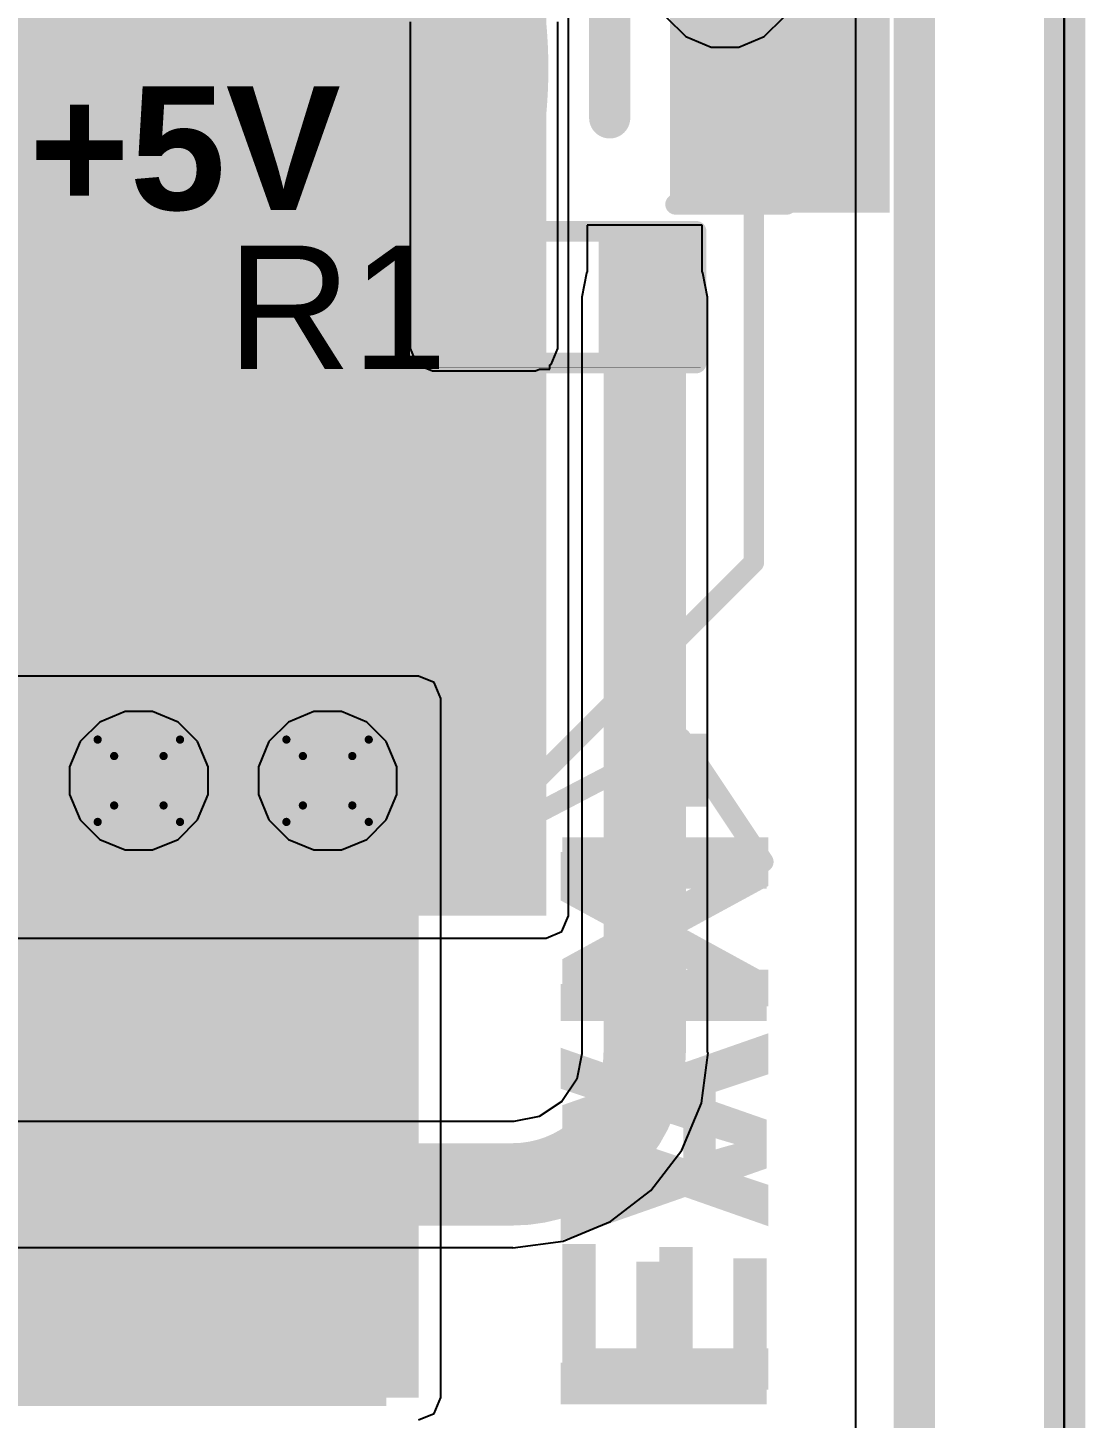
# Model space of a CAD drawing. Header units: inches. Extents: x -11 to 5433, y -4 to 5447.
# Drawn here: x 61.1 to 67.63, y 6.38 to 14.96 of the extents above; entities that cross this region are included whole.
import ezdxf

# ---------------------------------------------------------------- set-up
doc = ezdxf.new("R2010")
doc.units = ezdxf.units.IN
for name, color, linetype in [('Board_outline', 216, 'Continuous'), ('Bottom Layer', 5, 'Continuous'), ('Bottom Overlay', 54, 'Continuous'), ('Bottom Paste', 16, 'Continuous'), ('Bottom Solder', 6, 'Continuous'), ('Drill Drawing', 1, 'Continuous'), ('Ground', 16, 'Continuous'), ('Mechanical 4', 56, 'Continuous'), ('Power', 76, 'Continuous'), ('Top Layer', 1, 'Continuous'), ('Top Overlay', 2, 'Continuous'), ('Top Paste', 8, 'Continuous'), ('Top Solder', 216, 'Continuous'), ('Via Holes', 16, 'Continuous')]:
    doc.layers.add(name, color=color, linetype=linetype)
doc.styles.add('Arial', font='', dxfattribs={"height": 0.2})
doc.styles.add('Arial_Bold', font='', dxfattribs={"height": 0.2})
doc.styles.get('Arial').set_extended_font_data('Arial')
doc.styles.get('Arial_Bold').set_extended_font_data('Arial', bold=True)

# ---------------------------------------------------------------- blocks, each defined once
blk = doc.blocks.new('MY_927_02_B_12')
at = {"layer": 'Bottom Layer'}
h = blk.add_hatch(color=5, dxfattribs=at)
edge = h.paths.add_edge_path()
edge.add_arc((0, 0), 3, 0, 360)
blk.add_hatch(color=5, dxfattribs=at).paths.add_polyline_path([(4.7, 2), (8.2, 2), (8.2, -2), (4.7, -2)])
at = {"layer": 'Bottom Paste'}
h = blk.add_hatch(color=16, dxfattribs=at)
edge = h.paths.add_edge_path()
edge.add_arc((0, 0), 3, 0, 360)
blk.add_hatch(color=16, dxfattribs=at).paths.add_polyline_path([(4.7, 2), (8.2, 2), (8.2, -2), (4.7, -2)])
at = {"layer": 'Bottom Solder'}
h = blk.add_hatch(color=6, dxfattribs=at)
edge = h.paths.add_edge_path()
edge.add_arc((0, 0), 3.0508, 0, 360)
blk.add_hatch(color=6, dxfattribs=at).paths.add_polyline_path([(4.6492, 2.0508), (8.2508, 2.0508), (8.2508, -2.0508), (4.6492, -2.0508)])
at = {"layer": 'Bottom Overlay'}
for points in [[(3.048, 4.318, 0.127, 0.127, 0), (-2.921, 4.318, 0.127, 0.127, 0)], [(4.826, 2.54, 0.127, 0.127, 0), (3.048, 4.318, 0.127, 0.127, 0)], [(4.1326, 3.8684, 0.127, 0.127, 0), (4.8946, 4.3764, 0.127, 0.127, 0)], [(4.826, 2.54, 0.127, 0.127, 0), (4.1326, 3.8684, 0.127, 0.127, 0)], [(0.3048, 3.429, 0.254, 0.254, 0), (-0.3048, 3.429, 0.254, 0.254, 0)]]:
    blk.add_lwpolyline(points, format="xyseb", dxfattribs=at)
for points in [[(3.0162, 4.318, 0.0635, 0.0635, 1), (3.0797, 4.318, 0.0635, 0.0635, 1)], [(3.0162, 4.318, 0.0635, 0.0635, 1), (3.0797, 4.318, 0.0635, 0.0635, 1)], [(4.8628, 4.3764, 0.0635, 0.0635, 1), (4.9263, 4.3764, 0.0635, 0.0635, 1)], [(4.1008, 3.8684, 0.0635, 0.0635, 1), (4.1643, 3.8684, 0.0635, 0.0635, 1)], [(4.1008, 3.8684, 0.0635, 0.0635, 1), (4.1643, 3.8684, 0.0635, 0.0635, 1)], [(-0.3683, 3.429, 0.127, 0.127, 1), (-0.2413, 3.429, 0.127, 0.127, 1)], [(0.2413, 3.429, 0.127, 0.127, 1), (0.3683, 3.429, 0.127, 0.127, 1)], [(4.7942, 2.54, 0.0635, 0.0635, 1), (4.8577, 2.54, 0.0635, 0.0635, 1)], [(4.7942, 2.54, 0.0635, 0.0635, 1), (4.8577, 2.54, 0.0635, 0.0635, 1)]]:
    blk.add_lwpolyline(points, format="xyseb", close=True, dxfattribs=at)
blk = doc.blocks.new('R___0402_113')
at = {"layer": 'Top Layer'}
for points in [[(-0.6985, -0.3175), (-0.6985, 0.3175), (-0.2413, 0.3175), (-0.2413, -0.3175)], [(0.2413, -0.3175), (0.2413, 0.3175), (0.6985, 0.3175), (0.6985, -0.3175)]]:
    blk.add_hatch(color=1, dxfattribs=at).paths.add_polyline_path(points)
at = {"layer": 'Top Paste'}
for points in [[(-0.6985, -0.3175), (-0.6985, 0.3175), (-0.2413, 0.3175), (-0.2413, -0.3175)], [(0.2413, -0.3175), (0.2413, 0.3175), (0.6985, 0.3175), (0.6985, -0.3175)]]:
    blk.add_hatch(color=8, dxfattribs=at).paths.add_polyline_path(points)
at = {"layer": 'Top Solder'}
for points in [[(-0.7535, -0.3725), (-0.7535, 0.3725), (-0.1863, 0.3725), (-0.1863, -0.3725)], [(0.1863, -0.3725), (0.1863, 0.3725), (0.7535, 0.3725), (0.7535, -0.3725)]]:
    blk.add_hatch(color=216, dxfattribs=at).paths.add_polyline_path(points)
at = {"layer": 'Top Overlay'}
for points in [[(-0.7874, 0.4064, 0.127, 0.127, 0), (0.7874, 0.4064, 0.127, 0.127, 0)], [(-0.7874, -0.4064, 0.127, 0.127, 0), (-0.7874, 0.4064, 0.127, 0.127, 0)], [(0.7874, -0.4064, 0.127, 0.127, 0), (0.7874, 0.4064, 0.127, 0.127, 0)], [(-0.7874, -0.4064, 0.127, 0.127, 0), (0.7874, -0.4064, 0.127, 0.127, 0)], [(-0.8128, -0.4318, 0.00323, 0.00323, 0), (0.8128, -0.4318, 0.00323, 0.00323, 0)]]:
    blk.add_lwpolyline(points, format="xyseb", dxfattribs=at)
for points in [[(-0.8191, 0.4064, 0.0635, 0.0635, 1), (-0.7556, 0.4064, 0.0635, 0.0635, 1)], [(-0.8191, 0.4064, 0.0635, 0.0635, 1), (-0.7556, 0.4064, 0.0635, 0.0635, 1)], [(0.7556, 0.4064, 0.0635, 0.0635, 1), (0.8191, 0.4064, 0.0635, 0.0635, 1)], [(0.7556, 0.4064, 0.0635, 0.0635, 1), (0.8191, 0.4064, 0.0635, 0.0635, 1)], [(-0.8191, -0.4064, 0.0635, 0.0635, 1), (-0.7556, -0.4064, 0.0635, 0.0635, 1)], [(-0.8191, -0.4064, 0.0635, 0.0635, 1), (-0.7556, -0.4064, 0.0635, 0.0635, 1)], [(0.7556, -0.4064, 0.0635, 0.0635, 1), (0.8191, -0.4064, 0.0635, 0.0635, 1)], [(0.7556, -0.4064, 0.0635, 0.0635, 1), (0.8191, -0.4064, 0.0635, 0.0635, 1)], [(-0.8136, -0.4318, 0.00161, 0.00161, 1), (-0.812, -0.4318, 0.00161, 0.00161, 1)], [(0.812, -0.4318, 0.00161, 0.00161, 1), (0.8136, -0.4318, 0.00161, 0.00161, 1)]]:
    blk.add_lwpolyline(points, format="xyseb", close=True, dxfattribs=at)
blk = doc.blocks.new('LED_0603_149')
at = {"layer": 'Top Layer'}
for points in [[(-1, 0.5), (-0.5, 0.5), (-0.5, -0.5), (-1, -0.5)], [(0.5, 0.5), (1, 0.5), (1, -0.5), (0.5, -0.5)]]:
    blk.add_hatch(color=1, dxfattribs=at).paths.add_polyline_path(points)
at = {"layer": 'Top Overlay'}
blk.add_hatch(color=2, dxfattribs=at).paths.add_polyline_path([(1.1177, -0.6601), (1.7527, -0.6601), (1.7527, 0.6607), (1.1177, 0.6607)])
at = {"layer": 'Top Paste'}
for points in [[(-1, 0.5), (-0.5, 0.5), (-0.5, -0.5), (-1, -0.5)], [(0.5, 0.5), (1, 0.5), (1, -0.5), (0.5, -0.5)]]:
    blk.add_hatch(color=8, dxfattribs=at).paths.add_polyline_path(points)
at = {"layer": 'Top Solder'}
for points in [[(-1.1016, 0.6016), (-0.3984, 0.6016), (-0.3984, -0.6016), (-1.1016, -0.6016)], [(0.3984, 0.6016), (1.1016, 0.6016), (1.1016, -0.6016), (0.3984, -0.6016)]]:
    blk.add_hatch(color=216, dxfattribs=at).paths.add_polyline_path(points)
at = {"layer": 'Top Overlay'}
for points in [[(-1.1176, -0.6096, 0.127, 0.127, 0), (-1.1176, 0.6096, 0.127, 0.127, 0)], [(-1.1176, 0.6096, 0.127, 0.127, 0), (-0.4318, 0.6096, 0.127, 0.127, 0)], [(0.4318, 0.6096, 0.127, 0.127, 0), (1.1176, 0.6096, 0.127, 0.127, 0)], [(1.1176, -0.6096, 0.127, 0.127, 0), (1.1176, 0.6096, 0.127, 0.127, 0)], [(-1.1176, -0.6096, 0.127, 0.127, 0), (-0.4318, -0.6096, 0.127, 0.127, 0)], [(0.4318, -0.6096, 0.127, 0.127, 0), (1.1176, -0.6096, 0.127, 0.127, 0)]]:
    blk.add_lwpolyline(points, format="xyseb", dxfattribs=at)
for points in [[(-1.1494, 0.6096, 0.0635, 0.0635, 1), (-1.0858, 0.6096, 0.0635, 0.0635, 1)], [(-1.1494, 0.6096, 0.0635, 0.0635, 1), (-1.0858, 0.6096, 0.0635, 0.0635, 1)], [(-0.4636, 0.6096, 0.0635, 0.0635, 1), (-0.4001, 0.6096, 0.0635, 0.0635, 1)], [(0.4001, 0.6096, 0.0635, 0.0635, 1), (0.4636, 0.6096, 0.0635, 0.0635, 1)], [(1.0859, 0.6096, 0.0635, 0.0635, 1), (1.1494, 0.6096, 0.0635, 0.0635, 1)], [(1.0859, 0.6096, 0.0635, 0.0635, 1), (1.1494, 0.6096, 0.0635, 0.0635, 1)], [(-1.1494, -0.6096, 0.0635, 0.0635, 1), (-1.0858, -0.6096, 0.0635, 0.0635, 1)], [(-1.1494, -0.6096, 0.0635, 0.0635, 1), (-1.0858, -0.6096, 0.0635, 0.0635, 1)], [(-0.4636, -0.6096, 0.0635, 0.0635, 1), (-0.4001, -0.6096, 0.0635, 0.0635, 1)], [(0.4001, -0.6096, 0.0635, 0.0635, 1), (0.4636, -0.6096, 0.0635, 0.0635, 1)], [(1.0859, -0.6096, 0.0635, 0.0635, 1), (1.1494, -0.6096, 0.0635, 0.0635, 1)], [(1.0859, -0.6096, 0.0635, 0.0635, 1), (1.1494, -0.6096, 0.0635, 0.0635, 1)]]:
    blk.add_lwpolyline(points, format="xyseb", close=True, dxfattribs=at)

msp = doc.modelspace()

# ---------------------------------------------------------------- hatches: boundary and pattern name
at = {"layer": 'Bottom Layer'}
msp.add_hatch(color=5, dxfattribs=at).paths.add_polyline_path([(59.0148, 6.5066), (63.5148, 6.5066), (63.5148, 10.8204), (59.0148, 10.8204)])
h = msp.add_hatch(color=5, dxfattribs=at)
edge = h.paths.add_edge_path()
edge.add_arc((61.7894, 10.3124), 0.3, 0, 360)
h = msp.add_hatch(color=5, dxfattribs=at)
edge = h.paths.add_edge_path()
edge.add_arc((62.9536, 10.3124), 0.3, 0, 360)
at = {"layer": 'Ground'}
h = msp.add_hatch(color=16, dxfattribs=at)
edge = h.paths.add_edge_path()
edge.add_arc((61.7894, 10.3124), 0.3, 0, 360)
h = msp.add_hatch(color=16, dxfattribs=at)
edge = h.paths.add_edge_path()
edge.add_arc((62.9536, 10.3124), 0.3, 0, 360)
at = {"layer": 'Power'}
msp.add_hatch(color=76, dxfattribs=at).paths.add_polyline_path([(59.5682, 9.4792), (64.3022, 9.4792), (64.3022, 19.7866), (59.5682, 19.7866)])
h = msp.add_hatch(color=76, dxfattribs=at)
edge = h.paths.add_edge_path()
edge.add_arc((61.7894, 10.3124), 0.3, 0, 360)
h = msp.add_hatch(color=76, dxfattribs=at)
edge = h.paths.add_edge_path()
edge.add_arc((62.9536, 10.3124), 0.3, 0, 360)
at = {"layer": 'Top Layer'}
msp.add_hatch(color=1, dxfattribs=at).paths.add_polyline_path([(64.2359, 12.9784), (64.2359, 14.9943), (63.6009, 14.9943), (63.6009, 12.9784)])
h = msp.add_hatch(color=1, dxfattribs=at)
edge = h.paths.add_edge_path()
edge.add_arc((61.7894, 10.3124), 0.3, 0, 360)
h = msp.add_hatch(color=1, dxfattribs=at)
edge = h.paths.add_edge_path()
edge.add_arc((62.9536, 10.3124), 0.3, 0, 360)
at = {"layer": 'Via Holes'}
h = msp.add_hatch(color=7, dxfattribs=at)
edge = h.paths.add_edge_path()
edge.add_arc((61.7894, 10.3124), 0.15, 0, 360)
h = msp.add_hatch(color=7, dxfattribs=at)
edge = h.paths.add_edge_path()
edge.add_arc((62.9536, 10.3124), 0.15, 0, 360)

# ---------------------------------------------------------------- linework, layer by layer
at = {"layer": 'Board_outline'}
msp.add_lwpolyline([(66.5734, -3.005, 0.254, 0.254, 0), (66.5734, 33.995, 0.254, 0.254, 0)], format="xyseb", dxfattribs=at)
at = {"layer": 'Bottom Layer'}
for p, q in [((66.2108, 22.4893), (66.2108, 5.8498)), ((63.5148, 10.9579), (59.0148, 10.9579)), ((63.612, 10.9176), (63.5148, 10.9579)), ((63.6523, 10.8204), (63.612, 10.9176)), ((63.6523, 6.5066), (63.6523, 10.8204)), ((63.612, 6.4094), (63.6523, 6.5066)), ((63.5148, 6.3692), (63.612, 6.4094))]:
    msp.add_line(p, q, dxfattribs=at)
at = {"layer": 'Drill Drawing'}
for points in [[(61.5354, 10.5664, 0.0508, 0.0508, 0), (62.0434, 10.5664, 0.0508, 0.0508, 0)], [(61.5354, 10.0584, 0.0508, 0.0508, 0), (61.5354, 10.5664, 0.0508, 0.0508, 0)], [(62.0434, 10.0584, 0.0508, 0.0508, 0), (62.0434, 10.5664, 0.0508, 0.0508, 0)], [(62.6996, 10.5664, 0.0508, 0.0508, 0), (63.2076, 10.5664, 0.0508, 0.0508, 0)], [(62.6996, 10.0584, 0.0508, 0.0508, 0), (62.6996, 10.5664, 0.0508, 0.0508, 0)], [(63.2076, 10.0584, 0.0508, 0.0508, 0), (63.2076, 10.5664, 0.0508, 0.0508, 0)], [(61.637, 10.4648, 0.0508, 0.0508, 0), (61.9418, 10.4648, 0.0508, 0.0508, 0)], [(61.637, 10.16, 0.0508, 0.0508, 0), (61.637, 10.4648, 0.0508, 0.0508, 0)], [(61.9418, 10.16, 0.0508, 0.0508, 0), (61.9418, 10.4648, 0.0508, 0.0508, 0)], [(62.8012, 10.4648, 0.0508, 0.0508, 0), (63.106, 10.4648, 0.0508, 0.0508, 0)], [(62.8012, 10.16, 0.0508, 0.0508, 0), (62.8012, 10.4648, 0.0508, 0.0508, 0)], [(63.106, 10.16, 0.0508, 0.0508, 0), (63.106, 10.4648, 0.0508, 0.0508, 0)], [(61.637, 10.16, 0.0508, 0.0508, 0), (61.9418, 10.16, 0.0508, 0.0508, 0)], [(62.8012, 10.16, 0.0508, 0.0508, 0), (63.106, 10.16, 0.0508, 0.0508, 0)], [(61.5354, 10.0584, 0.0508, 0.0508, 0), (62.0434, 10.0584, 0.0508, 0.0508, 0)], [(62.6996, 10.0584, 0.0508, 0.0508, 0), (63.2076, 10.0584, 0.0508, 0.0508, 0)]]:
    msp.add_lwpolyline(points, format="xyseb", dxfattribs=at)
for points in [[(61.5227, 10.5664, 0.0254, 0.0254, 1), (61.5481, 10.5664, 0.0254, 0.0254, 1)], [(61.5227, 10.5664, 0.0254, 0.0254, 1), (61.5481, 10.5664, 0.0254, 0.0254, 1)], [(62.0307, 10.5664, 0.0254, 0.0254, 1), (62.0561, 10.5664, 0.0254, 0.0254, 1)], [(62.0307, 10.5664, 0.0254, 0.0254, 1), (62.0561, 10.5664, 0.0254, 0.0254, 1)], [(62.6869, 10.5664, 0.0254, 0.0254, 1), (62.7123, 10.5664, 0.0254, 0.0254, 1)], [(62.6869, 10.5664, 0.0254, 0.0254, 1), (62.7123, 10.5664, 0.0254, 0.0254, 1)], [(63.1949, 10.5664, 0.0254, 0.0254, 1), (63.2203, 10.5664, 0.0254, 0.0254, 1)], [(63.1949, 10.5664, 0.0254, 0.0254, 1), (63.2203, 10.5664, 0.0254, 0.0254, 1)], [(61.6243, 10.4648, 0.0254, 0.0254, 1), (61.6497, 10.4648, 0.0254, 0.0254, 1)], [(61.6243, 10.4648, 0.0254, 0.0254, 1), (61.6497, 10.4648, 0.0254, 0.0254, 1)], [(61.9291, 10.4648, 0.0254, 0.0254, 1), (61.9545, 10.4648, 0.0254, 0.0254, 1)], [(61.9291, 10.4648, 0.0254, 0.0254, 1), (61.9545, 10.4648, 0.0254, 0.0254, 1)], [(62.7885, 10.4648, 0.0254, 0.0254, 1), (62.8139, 10.4648, 0.0254, 0.0254, 1)], [(62.7885, 10.4648, 0.0254, 0.0254, 1), (62.8139, 10.4648, 0.0254, 0.0254, 1)], [(63.0933, 10.4648, 0.0254, 0.0254, 1), (63.1187, 10.4648, 0.0254, 0.0254, 1)], [(63.0933, 10.4648, 0.0254, 0.0254, 1), (63.1187, 10.4648, 0.0254, 0.0254, 1)], [(61.6243, 10.16, 0.0254, 0.0254, 1), (61.6497, 10.16, 0.0254, 0.0254, 1)], [(61.6243, 10.16, 0.0254, 0.0254, 1), (61.6497, 10.16, 0.0254, 0.0254, 1)], [(61.9291, 10.16, 0.0254, 0.0254, 1), (61.9545, 10.16, 0.0254, 0.0254, 1)], [(61.9291, 10.16, 0.0254, 0.0254, 1), (61.9545, 10.16, 0.0254, 0.0254, 1)], [(62.7885, 10.16, 0.0254, 0.0254, 1), (62.8139, 10.16, 0.0254, 0.0254, 1)], [(62.7885, 10.16, 0.0254, 0.0254, 1), (62.8139, 10.16, 0.0254, 0.0254, 1)], [(63.0933, 10.16, 0.0254, 0.0254, 1), (63.1187, 10.16, 0.0254, 0.0254, 1)], [(63.0933, 10.16, 0.0254, 0.0254, 1), (63.1187, 10.16, 0.0254, 0.0254, 1)], [(61.5227, 10.0584, 0.0254, 0.0254, 1), (61.5481, 10.0584, 0.0254, 0.0254, 1)], [(61.5227, 10.0584, 0.0254, 0.0254, 1), (61.5481, 10.0584, 0.0254, 0.0254, 1)], [(62.0307, 10.0584, 0.0254, 0.0254, 1), (62.0561, 10.0584, 0.0254, 0.0254, 1)], [(62.0307, 10.0584, 0.0254, 0.0254, 1), (62.0561, 10.0584, 0.0254, 0.0254, 1)], [(62.6869, 10.0584, 0.0254, 0.0254, 1), (62.7123, 10.0584, 0.0254, 0.0254, 1)], [(62.6869, 10.0584, 0.0254, 0.0254, 1), (62.7123, 10.0584, 0.0254, 0.0254, 1)], [(63.1949, 10.0584, 0.0254, 0.0254, 1), (63.2203, 10.0584, 0.0254, 0.0254, 1)], [(63.1949, 10.0584, 0.0254, 0.0254, 1), (63.2203, 10.0584, 0.0254, 0.0254, 1)]]:
    msp.add_lwpolyline(points, format="xyseb", close=True, dxfattribs=at)
at = {"layer": 'Ground'}
for p, q in [((66.2108, 24.7122), (66.2108, 5.8498)), ((61.7045, 10.7394), (61.5476, 10.6744)), ((61.8744, 10.7394), (61.7045, 10.7394)), ((62.0313, 10.6744), (61.8744, 10.7394)), ((62.8686, 10.7394), (62.7117, 10.6744)), ((63.0385, 10.7394), (62.8686, 10.7394)), ((63.1955, 10.6744), (63.0385, 10.7394)), ((61.5476, 10.6744), (61.4275, 10.5543)), ((62.1514, 10.5543), (62.0313, 10.6744)), ((62.7117, 10.6744), (62.5916, 10.5543)), ((63.3156, 10.5543), (63.1955, 10.6744)), ((61.4275, 10.5543), (61.3624, 10.3974)), ((62.2164, 10.3974), (62.1514, 10.5543)), ((62.5916, 10.5543), (62.5266, 10.3974)), ((63.3806, 10.3974), (63.3156, 10.5543)), ((61.3624, 10.3974), (61.3624, 10.2275)), ((62.2164, 10.2275), (62.2164, 10.3974)), ((62.5266, 10.3974), (62.5266, 10.2275)), ((63.3806, 10.2275), (63.3806, 10.3974)), ((61.3624, 10.2275), (61.4275, 10.0706)), ((62.1514, 10.0706), (62.2164, 10.2275)), ((62.5266, 10.2275), (62.5916, 10.0706)), ((63.3156, 10.0706), (63.3806, 10.2275)), ((61.4275, 10.0706), (61.5476, 9.9504)), ((62.0313, 9.9504), (62.1514, 10.0706)), ((62.5916, 10.0706), (62.7117, 9.9504)), ((63.1955, 9.9504), (63.3156, 10.0706)), ((61.5476, 9.9504), (61.7045, 9.8854)), ((61.8744, 9.8854), (62.0313, 9.9504)), ((62.7117, 9.9504), (62.8686, 9.8854)), ((63.0385, 9.8854), (63.1955, 9.9504)), ((61.7045, 9.8854), (61.8744, 9.8854)), ((62.8686, 9.8854), (63.0385, 9.8854))]:
    msp.add_line(p, q, dxfattribs=at)
at = {"layer": 'Mechanical 4'}
for points in [[(67.5, -2.5, 0.254, 0.254, 0), (67.5, 33.5, 0.254, 0.254, 0)], [(67.4972, -2.505, 0.0127, 0.0127, 0), (67.4972, 33.495, 0.0127, 0.0127, 0)]]:
    msp.add_lwpolyline(points, format="xyseb", dxfattribs=at)
at = {"layer": 'Power'}
for p, q in [((66.2108, 24.7122), (66.2108, 5.8498)), ((64.4397, 9.4792), (64.4397, 19.7866)), ((65.043, 15.0235), (65.1631, 14.9034)), ((65.6469, 14.9034), (65.767, 15.0235)), ((65.1631, 14.9034), (65.3201, 14.8384)), ((65.4899, 14.8384), (65.6469, 14.9034)), ((65.3201, 14.8384), (65.4899, 14.8384)), ((64.3994, 9.3819), (64.4397, 9.4792)), ((64.3022, 9.3417), (64.3994, 9.3819)), ((59.5682, 9.3417), (64.3022, 9.3417))]:
    msp.add_line(p, q, dxfattribs=at)
at = {"layer": 'Top Layer'}
for p, q in [((66.2108, 24.7122), (66.2108, 5.8498)), ((63.4634, 14.9943), (63.4634, 12.9784)), ((64.3734, 12.9784), (64.3734, 14.9943)), ((65.2652, 13.7404), (64.554, 13.7404)), ((64.554, 13.7404), (64.554, 13.4495)), ((65.2652, 13.4495), (65.2652, 13.7404)), ((64.5507, 13.4445), (64.5211, 13.2959)), ((64.554, 13.4495), (64.5507, 13.4445)), ((65.2685, 13.4445), (65.2652, 13.4495)), ((65.298, 13.2959), (65.2685, 13.4445)), ((64.5211, 13.2959), (64.5211, 8.636)), ((65.298, 8.636), (65.298, 13.2959)), ((63.4634, 12.9784), (63.5037, 12.8812)), ((64.3331, 12.8812), (64.3734, 12.9784)), ((63.5037, 12.8812), (63.6009, 12.8409)), ((64.3254, 12.878), (64.3331, 12.8812)), ((64.3254, 12.8514), (64.3254, 12.878)), ((63.6009, 12.8409), (64.2359, 12.8409)), ((64.2359, 12.8409), (64.2612, 12.8514)), ((64.2612, 12.8514), (64.3254, 12.8514)), ((61.7045, 10.7394), (61.5476, 10.6744)), ((61.8744, 10.7394), (61.7045, 10.7394)), ((62.0313, 10.6744), (61.8744, 10.7394)), ((62.8686, 10.7394), (62.7117, 10.6744)), ((63.0385, 10.7394), (62.8686, 10.7394)), ((63.1955, 10.6744), (63.0385, 10.7394)), ((61.5476, 10.6744), (61.4275, 10.5543)), ((62.1514, 10.5543), (62.0313, 10.6744)), ((62.7117, 10.6744), (62.5916, 10.5543)), ((63.3156, 10.5543), (63.1955, 10.6744)), ((61.4275, 10.5543), (61.3624, 10.3974)), ((62.2164, 10.3974), (62.1514, 10.5543)), ((62.5916, 10.5543), (62.5266, 10.3974)), ((63.3806, 10.3974), (63.3156, 10.5543)), ((61.3624, 10.3974), (61.3624, 10.2275)), ((62.2164, 10.2275), (62.2164, 10.3974)), ((62.5266, 10.3974), (62.5266, 10.2275)), ((63.3806, 10.2275), (63.3806, 10.3974)), ((61.3624, 10.2275), (61.4275, 10.0706)), ((62.1514, 10.0706), (62.2164, 10.2275)), ((62.5266, 10.2275), (62.5916, 10.0706)), ((63.3156, 10.0706), (63.3806, 10.2275)), ((61.4275, 10.0706), (61.5476, 9.9504)), ((62.0313, 9.9504), (62.1514, 10.0706)), ((62.5916, 10.0706), (62.7117, 9.9504)), ((63.1955, 9.9504), (63.3156, 10.0706)), ((61.5476, 9.9504), (61.7045, 9.8854)), ((61.8744, 9.8854), (62.0313, 9.9504)), ((62.7117, 9.9504), (62.8686, 9.8854)), ((63.0385, 9.8854), (63.1955, 9.9504)), ((61.7045, 9.8854), (61.8744, 9.8854)), ((62.8686, 9.8854), (63.0385, 9.8854)), ((64.5226, 8.6285), (64.4915, 8.4721)), ((64.5211, 8.636), (64.5226, 8.6285)), ((65.2598, 8.3241), (65.3009, 8.636)), ((65.3009, 8.636), (65.298, 8.636)), ((64.4915, 8.4721), (64.3987, 8.3332)), ((64.3987, 8.3332), (64.2597, 8.2403)), ((65.1394, 8.0335), (65.2598, 8.3241)), ((64.2597, 8.2403), (64.1033, 8.2092)), ((64.0958, 8.2107), (60.1294, 8.2107)), ((64.1033, 8.2092), (64.0958, 8.2107)), ((64.9479, 7.7839), (65.1394, 8.0335)), ((64.6983, 7.5924), (64.9479, 7.7839)), ((64.4077, 7.472), (64.6983, 7.5924)), ((64.0958, 7.4309), (64.4077, 7.472)), ((60.1294, 7.4338), (64.0958, 7.4338)), ((64.0958, 7.4338), (64.0958, 7.4309))]:
    msp.add_line(p, q, dxfattribs=at)
for points in [[(64.9096, 8.636, 0.508, 0.508, 0), (64.9096, 13.2959, 0.508, 0.508, 0)], [(64.9096, 8.636, 0.508, 0.508, -0.414214), (64.0958, 7.8223, 0.508, 0.508, 0)], [(60.1294, 7.8223, 0.508, 0.508, 0), (64.0958, 7.8223, 0.508, 0.508, 0)]]:
    msp.add_lwpolyline(points, format="xyseb", dxfattribs=at)
for points in [[(64.7826, 13.2959, 0.254, 0.254, 1), (65.0366, 13.2959, 0.254, 0.254, 1)], [(64.7826, 8.636, 0.254, 0.254, 1), (65.0366, 8.636, 0.254, 0.254, 1)], [(64.7826, 8.636, 0.254, 0.254, 1), (65.0366, 8.636, 0.254, 0.254, 1)], [(63.9688, 7.8223, 0.254, 0.254, 1), (64.2228, 7.8223, 0.254, 0.254, 1)], [(63.9688, 7.8223, 0.254, 0.254, 1), (64.2228, 7.8223, 0.254, 0.254, 1)]]:
    msp.add_lwpolyline(points, format="xyseb", close=True, dxfattribs=at)

# ---------------------------------------------------------------- block references
at = {"rotation": 270}
msp.add_blockref('MY_927_02_B_12', (61.2648, 14.7066), dxfattribs=at)
for name, p in [('LED_0603_149', (64.6684, 14.478)), ('R___0402_113', (64.4397, 13.2959))]:
    msp.add_blockref(name, p)

# ---------------------------------------------------------------- texts
at = {"layer": 'Bottom Overlay', "style": 'Arial_Bold', "text_generation_flag": 2}
msp.add_text('FAN-', height=1.27, rotation=270, dxfattribs=at).set_placement((64.3913, 6.3473))
at = {"layer": 'Top Overlay', "style": 'Arial_Bold'}
for s, height, rotation, p in [('+5V', 0.762, 360, (61.1116, 13.8345)), ('FAN-', 1.27, 90, (65.6717, 6.4365))]:
    msp.add_text(s, height=height, rotation=rotation, dxfattribs=at).set_placement(p)
at = {"layer": 'Top Overlay', "style": 'Arial'}
msp.add_text('R1', height=0.762, dxfattribs=at).set_placement((62.3318, 12.8525))

doc.saveas('drawing.dxf')
